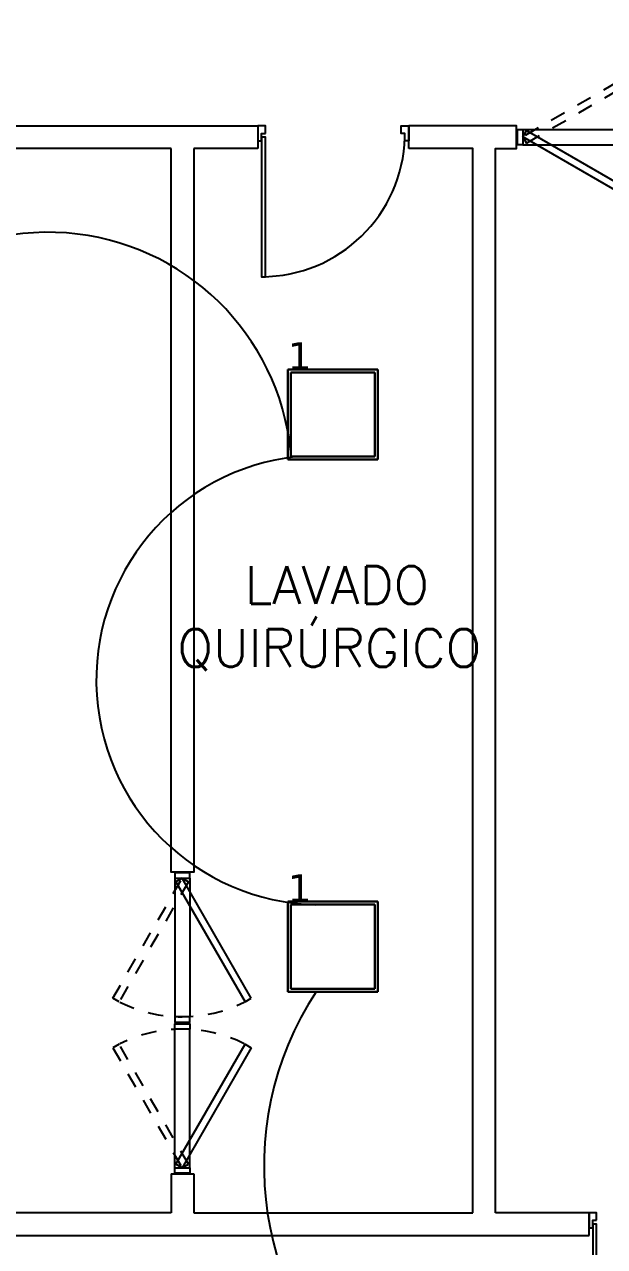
# Model space of a CAD drawing. Header units: metres. Extents: x -39 to 21688, y -24 to 9022.
# Drawn here: x 25.84 to 29.68, y 4.08 to 12.17 of the extents above; entities that cross this region are included whole.
import ezdxf

# ---------------------------------------------------------------- set-up
doc = ezdxf.new("R2010")
doc.units = ezdxf.units.M
doc.header["$MEASUREMENT"] = 0
doc.linetypes.add('HIDDEN2', pattern=[4.7625, 3.175, -1.5875])
doc.linetypes.add('HIDDEN4', pattern=[0.09375, 0.0625, -0.03125])
for name, color, linetype in [('AN-TEXTO', 3, 'Continuous'), ('AR-MUROS', 6, 'Continuous'), ('AR-PUERTAS', 2, 'Continuous'), ('AR-VENTANAS', 2, 'Continuous')]:
    doc.layers.add(name, color=color, linetype=linetype)
doc.layers.add('DLX_TERR_LUM', color=7, linetype='Continuous', true_color=0xffd400)
doc.layers.add('DLX_TERR_LUMKEY_IDX', color=7, linetype='Continuous', true_color=0x969696)
doc.styles.add('REGULAR-2.5', font='romans.shx', dxfattribs={"height": 2.5})
doc.styles.add('TableTextStyle', font='')
doc.styles.get('TableTextStyle').set_extended_font_data('VERDANA.TTF')

# ---------------------------------------------------------------- blocks, each defined once
blk = doc.blocks.new('AR-PUERTA 1')
at = {"layer": 'AR-PUERTAS', "linetype": 'Continuous'}
for points in [[(0.9542, 0.0333), (0.9542, 0.9576), (0.9292, 0.9576), (0.9292, 0.0333)], [(0.0042, 0.0583), (0.0042, 0.0083), (0.0291, 0.0083), (0.0291, -0.0416), (-0.0208, -0.0416), (-0.0208, 0.0583)], [(0.9292, 0.0083), (0.9292, -0.0416), (0.9792, -0.0416), (0.9792, 0.0583), (0.9542, 0.0583), (0.9542, 0.0083)]]:
    blk.add_lwpolyline(points, close=True, dxfattribs=at)
blk.add_arc((0.9542, 0.0083), 0.9493, 89.99887, 178.49317, dxfattribs=at)
blk = doc.blocks.new('AR-PUERTA DE DOBLE BATEO')
at = {"layer": 'AR-PUERTAS', "linetype": 'HIDDEN2'}
for p, q in [((-0.05, 0.9527), (-0.05, 0.0352)), ((0.05, 0.9527), (0.05, 0.0352)), ((-0.05, -0.9648), (-0.05, -0.0473)), ((0.05, -0.9648), (0.05, -0.0473))]:
    blk.add_line(p, q, dxfattribs=at)
at = {"layer": 'AR-PUERTAS'}
for points in [[(0.05, 0.9878), (-0.05, 0.9878), (-0.05, 0.9527), (0.05, 0.9527)], [(-0.04, 0.9878), (-0.04, 0.9939), (0.04, 0.9939), (0.04, 0.9878)], [(0.4565, 0.1581), (-0.0023, 0.9527), (-0.0436, 0.9288), (0.4151, 0.1342)], [(0.05, 0.0352), (-0.05, 0.0352), (-0.05, 0), (0.05, 0)], [(-0.04, -0.0061), (-0.04, 0), (0.04, 0), (0.04, -0.0061)], [(0.05, -0.0473), (-0.05, -0.0473), (-0.05, -0.0122), (0.05, -0.0122)], [(-0.04, -0.0061), (-0.04, -0.0122), (0.04, -0.0122), (0.04, -0.0061)], [(0.4565, -0.1703), (-0.0023, -0.9648), (-0.0436, -0.941), (0.4151, -0.1464)], [(0.05, -1), (-0.05, -1), (-0.05, -0.9648), (0.05, -0.9648)], [(-0.04, -1), (-0.04, -1.0061), (0.04, -1.0061), (0.04, -1)]]:
    blk.add_lwpolyline(points, close=True, dxfattribs=at)
at = {"layer": 'AR-PUERTAS', "color": 1, "linetype": 'HIDDEN4'}
for points in [[(-0.461, 0.1581), (-0.0023, 0.9527), (0.0391, 0.9288), (-0.4197, 0.1342)], [(-0.461, -0.1703), (-0.0023, -0.9648), (0.0391, -0.941), (-0.4197, -0.1464)]]:
    blk.add_lwpolyline(points, close=True, dxfattribs=at)
for centre, start, end in [((-0.0023, 0.9627), 243.65227, 296.34776), ((-0.0023, -0.9748), 63.65227, 116.34776)]:
    blk.add_arc(centre, 0.9278, start, end, dxfattribs=at)

msp = doc.modelspace()

# ---------------------------------------------------------------- linework, layer by layer
at = {"layer": 'AR-MUROS'}
for p, q in [((27.38576, 11.5001), (27.38576, 11.3501)), ((28.38576, 11.3501), (28.38576, 11.5001)), ((27.38576, 11.3501), (26.96076, 11.3501)), ((26.81076, 4.55729), (26.96076, 4.55729)), ((26.81076, 4.55729), (26.81076, 4.3001)), ((26.96076, 4.55729), (26.96076, 4.3001)), ((26.81076, 4.3001), (21.19187, 4.3001)), ((26.96076, 4.3001), (28.81076, 4.3001)), ((29.58125, 4.3001), (28.96076, 4.3001)), ((29.58125, 4.1501), (29.58125, 4.3001)), ((21.19187, 4.1501), (29.58125, 4.1501))]:
    msp.add_line(p, q, dxfattribs=at)
for points in [[(26.81076, 11.3501), (21.92659, 11.3501), (21.92659, 11.5001), (27.38576, 11.5001)], [(28.96076, 4.3001), (28.96076, 11.3501), (29.10091, 11.3501), (29.10091, 11.5001), (28.38576, 11.5001)], [(26.96076, 11.3501), (26.96076, 6.55729), (26.81076, 6.55729), (26.81076, 11.3501)], [(28.81076, 4.3001), (28.81076, 11.3501), (28.38576, 11.3501)]]:
    msp.add_lwpolyline(points, dxfattribs=at)
at = {"layer": 'AR-PUERTAS'}
msp.add_circle((22.62406, 27.62249), 40.08066, dxfattribs=at)
at = {"layer": 'AR-VENTANAS'}
for centre, radius, start, end in [((25.99525, 9.17779), 1.61711, 5.80135, 245.458477), ((27.80314, 7.82913), 1.48847, 96.069347, 271.617692), ((29.52844, 4.60935), 2.10175, 146.667377, 314.54105)]:
    msp.add_arc(centre, radius, start, end, dxfattribs=at)
at = {"layer": 'DLX_TERR_LUM'}
for points in [[(28.18108, 9.88626, 0), (27.58408, 9.88626, 0)], [(27.58408, 9.88626, 0), (27.58408, 9.88626, 0)], [(27.58408, 9.88626, 0), (28.18108, 9.88626, 0)], [(27.58408, 9.88626, 0), (27.58408, 9.28926, 0)], [(27.58408, 9.28926, 0), (27.58408, 9.88626, 0)], [(27.58408, 9.88626, 0), (27.58408, 9.88626, 0)], [(27.58408, 9.28926, 0), (27.58408, 9.88626, 0)], [(27.58408, 9.88626, 0), (28.18108, 9.88626, 0)], [(27.58408, 9.88626, 0), (27.58408, 9.28926, 0)], [(28.18108, 9.88626, 0), (27.58408, 9.88626, 0)], [(28.18108, 9.88626, 0), (28.18108, 9.88626, 0)], [(28.18108, 9.28926, 0), (28.18108, 9.88626, 0)], [(28.18108, 9.88626, 0), (28.18108, 9.88626, 0)], [(28.18108, 9.88626, 0), (28.18108, 9.28926, 0)], [(28.18108, 9.88626, 0), (28.18108, 9.28926, 0)], [(28.18108, 9.28926, 0), (28.18108, 9.88626, 0)], [(28.16108, 9.86626, 0), (27.60408, 9.86626, 0)], [(27.60408, 9.86626, 0), (27.60408, 9.30926, 0)], [(27.60408, 9.86626, 0), (28.16108, 9.86626, 0)], [(27.60408, 9.30926, 0), (27.60408, 9.86626, 0)], [(28.16108, 9.30926, 0), (28.16108, 9.86626, 0)], [(28.16108, 9.86626, 0), (28.16108, 9.30926, 0)], [(27.58408, 9.28926, 0), (27.58408, 9.28926, 0)], [(27.58408, 9.28926, 0), (28.18108, 9.28926, 0)], [(28.18108, 9.28926, 0), (27.58408, 9.28926, 0)], [(27.58408, 9.28926, 0), (27.58408, 9.28926, 0)], [(28.18108, 9.28926, 0), (27.58408, 9.28926, 0)], [(27.58408, 9.28926, 0), (28.18108, 9.28926, 0)], [(27.60408, 9.30926, 0), (28.16108, 9.30926, 0)], [(28.16108, 9.30926, 0), (27.60408, 9.30926, 0)], [(28.18108, 9.28926, 0), (28.18108, 9.28926, 0)], [(28.18108, 9.28926, 0), (28.18108, 9.28926, 0)], [(28.18108, 6.36126, 0), (27.58408, 6.36126, 0)], [(27.58408, 6.36126, 0), (27.58408, 6.36126, 0)], [(27.58408, 6.36126, 0), (28.18108, 6.36126, 0)], [(27.58408, 6.36126, 0), (27.58408, 5.76426, 0)], [(27.58408, 5.76426, 0), (27.58408, 6.36126, 0)], [(27.58408, 6.36126, 0), (27.58408, 6.36126, 0)], [(27.58408, 5.76426, 0), (27.58408, 6.36126, 0)], [(27.58408, 6.36126, 0), (28.18108, 6.36126, 0)], [(27.58408, 6.36126, 0), (27.58408, 5.76426, 0)], [(28.18108, 6.36126, 0), (27.58408, 6.36126, 0)], [(28.16108, 6.34126, 0), (27.60408, 6.34126, 0)], [(27.60408, 6.34126, 0), (27.60408, 5.78426, 0)], [(27.60408, 6.34126, 0), (28.16108, 6.34126, 0)], [(27.60408, 5.78426, 0), (27.60408, 6.34126, 0)], [(28.16108, 5.78426, 0), (28.16108, 6.34126, 0)], [(28.16108, 6.34126, 0), (28.16108, 5.78426, 0)], [(28.18108, 6.36126, 0), (28.18108, 6.36126, 0)], [(28.18108, 5.76426, 0), (28.18108, 6.36126, 0)], [(28.18108, 6.36126, 0), (28.18108, 6.36126, 0)], [(28.18108, 6.36126, 0), (28.18108, 5.76426, 0)], [(28.18108, 6.36126, 0), (28.18108, 5.76426, 0)], [(28.18108, 5.76426, 0), (28.18108, 6.36126, 0)], [(27.58408, 5.76426, 0), (27.58408, 5.76426, 0)], [(27.58408, 5.76426, 0), (28.18108, 5.76426, 0)], [(28.18108, 5.76426, 0), (27.58408, 5.76426, 0)], [(27.58408, 5.76426, 0), (27.58408, 5.76426, 0)], [(28.18108, 5.76426, 0), (27.58408, 5.76426, 0)], [(27.58408, 5.76426, 0), (28.18108, 5.76426, 0)], [(27.60408, 5.78426, 0), (28.16108, 5.78426, 0)], [(28.16108, 5.78426, 0), (27.60408, 5.78426, 0)], [(28.18108, 5.76426, 0), (28.18108, 5.76426, 0)], [(28.18108, 5.76426, 0), (28.18108, 5.76426, 0)]]:
    msp.add_polyline3d(points, dxfattribs=at)

# ---------------------------------------------------------------- block references
at = {"layer": 'AR-MUROS', "rotation": 180}
for p in [(28.36494, 11.45846), (30.56044, 4.25846)]:
    msp.add_blockref('AR-PUERTA 1', p, dxfattribs=at)
at = {"layer": 'AR-PUERTAS'}
for p, rotation in [((30.10699, 11.4251), 270.0000135837768), ((26.88576, 5.56337), 1.358377682926622e-05)]:
    msp.add_blockref('AR-PUERTA DE DOBLE BATEO', p, dxfattribs=dict(at, rotation=rotation))

# ---------------------------------------------------------------- texts
at = {"layer": 'AN-TEXTO', "insert": (27.25585, 8.58294), "char_height": 0.25, "attachment_point": 1, "style": 'REGULAR-2.5'}
msp.add_mtext_dynamic_manual_height_columns('\\pi0.04342;LAVADO\\P\\pi-0.40301;QUIRÚRGICO', width=1.3606531, gutter_width=1.25, heights=[0], dxfattribs=at)
at = {"layer": 'DLX_TERR_LUMKEY_IDX', "style": 'TableTextStyle'}
for p in [(27.58408, 9.88626), (27.58408, 6.36126)]:
    msp.add_text('1', height=0.18, dxfattribs=at).set_placement(p)

doc.saveas('drawing.dxf')
